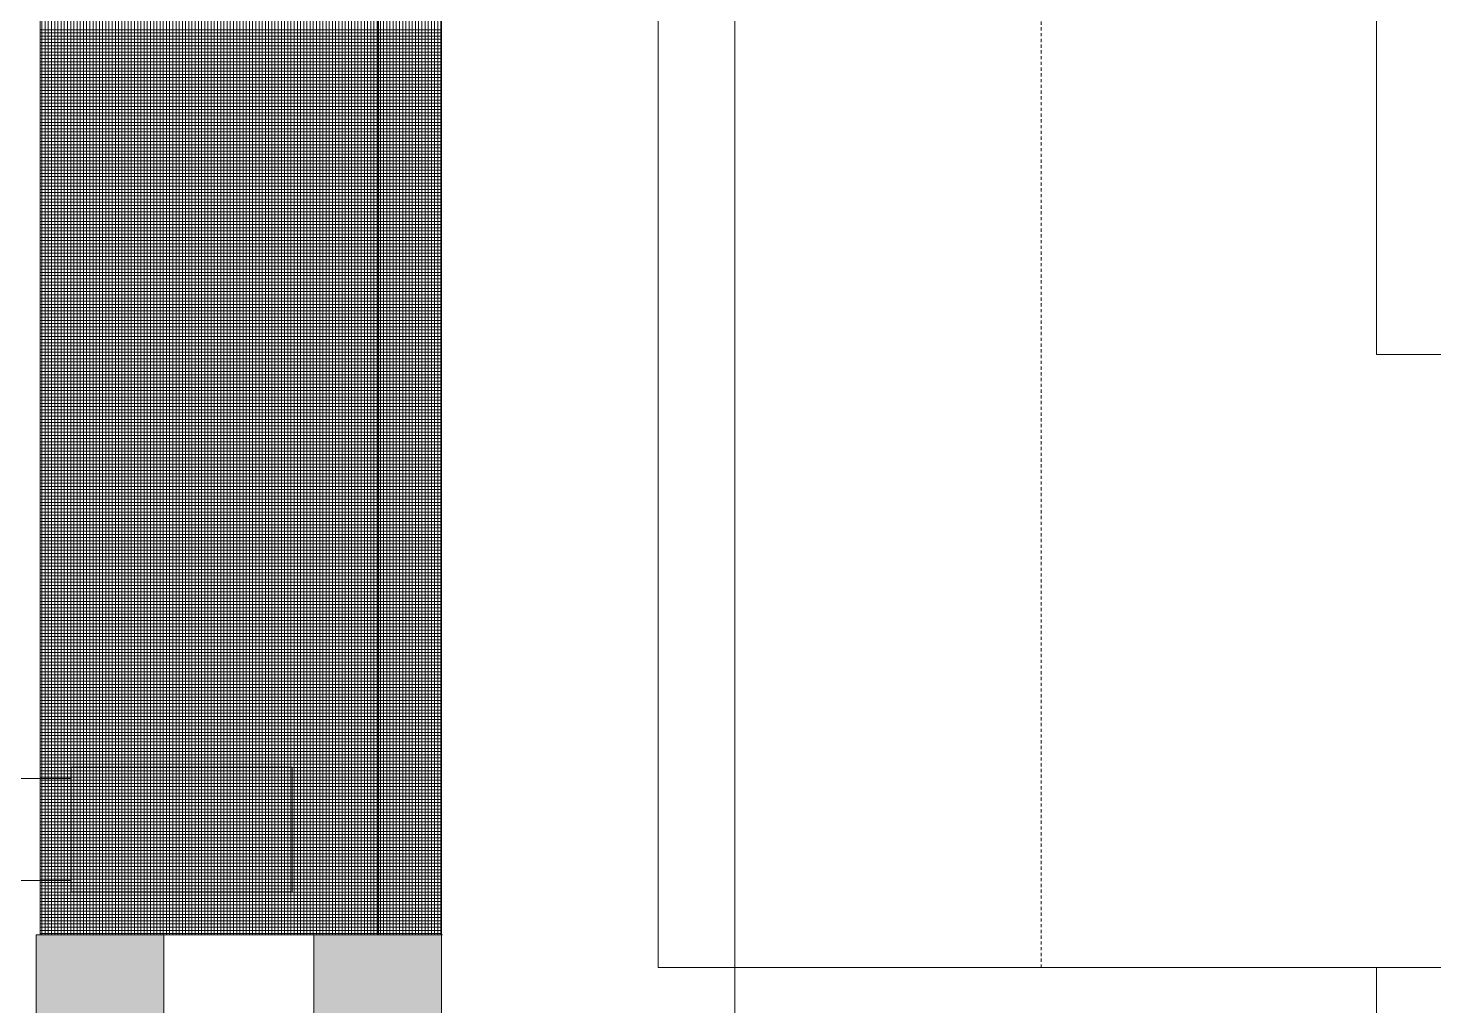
# Model space of a CAD drawing. Header units: inches. Extents: x -675 to 1187, y -924 to 1124.
# Drawn here: x 472.6 to 527.6, y 943.5 to 981.8 of the extents above; entities that cross this region are included whole.
import ezdxf

# ---------------------------------------------------------------- set-up
doc = ezdxf.new("R2010")
doc.units = ezdxf.units.IN
doc.header["$MEASUREMENT"] = 0
doc.linetypes.add('IMPORT-HIDDEN2', pattern=[0.1875, 0.125, -0.0625])
for name, color, linetype, lineweight in [('A-Furn', 250, 'Continuous', 13), ('A-Furn-Panel', 250, 'Continuous', 13), ('A-Wall-E', 50, 'Continuous', 9), ('Base_dwg', 8, 'Continuous', 9), ('core and shell', 50, 'Continuous', 9)]:
    doc.layers.add(name, color=color, linetype=linetype, lineweight=lineweight)

# ---------------------------------------------------------------- blocks, each defined once
blk = doc.blocks.new('Base_dwg__U297-727871-Level 1 Copy 1')
at = {"layer": 'A-Wall-E'}
blk.add_hatch(color=256, dxfattribs=at).paths.add_polyline_path([(44.375, -2.5), (44.375, 2.5), (0, 2.5), (0, -2.5)], flags=0)
at = {"layer": 'A-Wall-E', "flags": 128}
blk.add_lwpolyline([(0, 2.5), (0, -2.5), (44.375, -2.5), (44.375, 2.5)], close=True, dxfattribs=at)
blk = doc.blocks.new('Base_dwg__U298-727872-Level 1 Copy 1')
at = {"layer": 'A-Wall-E'}
blk.add_hatch(color=256, dxfattribs=at).paths.add_polyline_path([(81, 0), (79.75, 2.5), (0, 2.5), (0, -2.5), (79.75, -2.5)], flags=0)
at = {"layer": 'A-Wall-E', "flags": 128}
blk.add_lwpolyline([(79.75, 2.5), (0, 2.5), (0, -2.5), (79.75, -2.5)], dxfattribs=at)
blk = doc.blocks.new('Base_dwg-531197-Level 1 Copy 1')
at = {"layer": 'A-Furn', "linetype": 'IMPORT-HIDDEN2', "flags": 128}
blk.add_lwpolyline([(1513.02, 1869.001), (1513.02, 1941.001), (1501.02, 1941.001), (1501.02, 1869.001)], close=True, dxfattribs=at)
at = {"layer": 'A-Furn', "flags": 128}
blk.add_lwpolyline([(1501.02, 1869.001), (1501.02, 1941.001), (1526.145, 1941.001), (1526.145, 1917.001), (1526.145, 1893.001), (1597.02, 1893.001), (1597.02, 1869.001)], close=True, dxfattribs=at)
at = {"layer": 'A-Furn-Panel', "flags": 128}
for points in [[(1498.02, 1869.001), (1501.02, 1869.001), (1501.02, 1941.001), (1498.02, 1941.001)], [(1501.02, 1866.001), (1597.02, 1866.001), (1597.02, 1869.001), (1501.02, 1869.001), (1501.02, 1866.001), (1526.145, 1866.001), (1526.145, 1869.001), (1501.02, 1869.001)]]:
    blk.add_lwpolyline(points, close=True, dxfattribs=at)
at = {"layer": 'core and shell'}
for p, q in [((1487.02, 1870.282), (1487.02, 1991.498)), ((1487.145, 1870.28), (1487.145, 1991.496)), ((1487.27, 1870.28), (1487.27, 1991.496)), ((1487.395, 1870.28), (1487.395, 1991.496)), ((1487.52, 1870.28), (1487.52, 1991.496)), ((1487.645, 1870.28), (1487.645, 1991.496)), ((1487.77, 1870.28), (1487.77, 1991.496)), ((1487.895, 1870.28), (1487.895, 1991.496)), ((1488.02, 1870.28), (1488.02, 1991.496)), ((1488.145, 1870.28), (1488.145, 1991.496)), ((1488.27, 1870.28), (1488.27, 1991.496)), ((1488.395, 1870.28), (1488.395, 1991.496)), ((1488.52, 1870.28), (1488.52, 1991.496)), ((1488.645, 1870.28), (1488.645, 1991.496)), ((1488.77, 1870.28), (1488.77, 1991.496)), ((1488.895, 1870.28), (1488.895, 1991.496)), ((1489.02, 1870.28), (1489.02, 1991.496)), ((1489.145, 1870.28), (1489.145, 1991.496)), ((1489.27, 1870.28), (1489.27, 1991.496)), ((1489.395, 1870.28), (1489.395, 1991.496)), ((1489.52, 1870.28), (1489.52, 1991.496)), ((1487.074, 1905.706), (1473.824, 1905.706)), ((1487.074, 1905.581), (1473.824, 1905.581)), ((1489.541, 1905.706), (1487.041, 1905.706)), ((1489.541, 1905.581), (1487.041, 1905.581)), ((1487.074, 1905.456), (1473.824, 1905.456)), ((1487.074, 1905.331), (1473.824, 1905.331)), ((1487.074, 1905.206), (1473.824, 1905.206)), ((1487.074, 1905.081), (1473.824, 1905.081)), ((1489.541, 1905.456), (1487.041, 1905.456)), ((1489.541, 1905.331), (1487.041, 1905.331)), ((1489.541, 1905.206), (1487.041, 1905.206)), ((1489.541, 1905.081), (1487.041, 1905.081)), ((1487.074, 1904.956), (1473.824, 1904.956)), ((1487.074, 1904.831), (1473.824, 1904.831)), ((1487.074, 1904.706), (1473.824, 1904.706)), ((1487.074, 1904.581), (1473.824, 1904.581)), ((1487.074, 1904.456), (1473.824, 1904.456)), ((1489.541, 1904.956), (1487.041, 1904.956)), ((1489.541, 1904.831), (1487.041, 1904.831)), ((1489.541, 1904.706), (1487.041, 1904.706)), ((1489.541, 1904.581), (1487.041, 1904.581)), ((1489.541, 1904.456), (1487.041, 1904.456)), ((1487.074, 1904.331), (1473.824, 1904.331)), ((1487.074, 1904.206), (1473.824, 1904.206)), ((1487.074, 1904.081), (1473.824, 1904.081)), ((1487.074, 1903.956), (1473.824, 1903.956)), ((1489.541, 1904.331), (1487.041, 1904.331)), ((1489.541, 1904.206), (1487.041, 1904.206)), ((1489.541, 1904.081), (1487.041, 1904.081)), ((1489.541, 1903.956), (1487.041, 1903.956)), ((1487.074, 1903.831), (1473.824, 1903.831)), ((1487.074, 1903.706), (1473.824, 1903.706)), ((1487.074, 1903.581), (1473.824, 1903.581)), ((1487.074, 1903.456), (1473.824, 1903.456)), ((1489.541, 1903.831), (1487.041, 1903.831)), ((1489.541, 1903.706), (1487.041, 1903.706)), ((1489.541, 1903.581), (1487.041, 1903.581)), ((1489.541, 1903.456), (1487.041, 1903.456)), ((1487.074, 1903.331), (1473.824, 1903.331)), ((1487.074, 1903.206), (1473.824, 1903.206)), ((1487.074, 1903.081), (1473.824, 1903.081)), ((1487.074, 1902.956), (1473.824, 1902.956)), ((1487.074, 1902.831), (1473.824, 1902.831)), ((1489.541, 1903.331), (1487.041, 1903.331)), ((1489.541, 1903.206), (1487.041, 1903.206)), ((1489.541, 1903.081), (1487.041, 1903.081)), ((1489.541, 1902.956), (1487.041, 1902.956)), ((1489.541, 1902.831), (1487.041, 1902.831)), ((1487.074, 1902.706), (1473.824, 1902.706)), ((1487.074, 1902.581), (1473.824, 1902.581)), ((1487.074, 1902.456), (1473.824, 1902.456)), ((1487.074, 1902.331), (1473.824, 1902.331)), ((1489.541, 1902.706), (1487.041, 1902.706)), ((1489.541, 1902.581), (1487.041, 1902.581)), ((1489.541, 1902.456), (1487.041, 1902.456)), ((1489.541, 1902.331), (1487.041, 1902.331)), ((1487.074, 1902.206), (1473.824, 1902.206)), ((1487.074, 1902.081), (1473.824, 1902.081)), ((1487.074, 1901.956), (1473.824, 1901.956)), ((1487.074, 1901.831), (1473.824, 1901.831)), ((1487.074, 1901.706), (1473.824, 1901.706)), ((1489.541, 1902.206), (1487.041, 1902.206)), ((1489.541, 1902.081), (1487.041, 1902.081)), ((1489.541, 1901.956), (1487.041, 1901.956)), ((1489.541, 1901.831), (1487.041, 1901.831)), ((1489.541, 1901.706), (1487.041, 1901.706)), ((1487.074, 1901.581), (1473.824, 1901.581)), ((1487.074, 1901.456), (1473.824, 1901.456)), ((1487.074, 1901.331), (1473.824, 1901.331)), ((1487.074, 1901.206), (1473.824, 1901.206)), ((1489.541, 1901.581), (1487.041, 1901.581)), ((1489.541, 1901.456), (1487.041, 1901.456)), ((1489.541, 1901.331), (1487.041, 1901.331)), ((1489.541, 1901.206), (1487.041, 1901.206)), ((1487.074, 1901.081), (1473.824, 1901.081)), ((1487.074, 1900.956), (1473.824, 1900.956)), ((1487.074, 1900.831), (1473.824, 1900.831)), ((1487.074, 1900.706), (1473.824, 1900.706)), ((1489.541, 1901.081), (1487.041, 1901.081)), ((1489.541, 1900.956), (1487.041, 1900.956)), ((1489.541, 1900.831), (1487.041, 1900.831)), ((1489.541, 1900.706), (1487.041, 1900.706)), ((1487.074, 1900.581), (1473.824, 1900.581)), ((1487.074, 1900.456), (1473.824, 1900.456)), ((1487.074, 1900.331), (1473.824, 1900.331)), ((1487.074, 1900.206), (1473.824, 1900.206)), ((1487.074, 1900.081), (1473.824, 1900.081)), ((1489.541, 1900.581), (1487.041, 1900.581)), ((1489.541, 1900.456), (1487.041, 1900.456)), ((1489.541, 1900.331), (1487.041, 1900.331)), ((1489.541, 1900.206), (1487.041, 1900.206)), ((1489.541, 1900.081), (1487.041, 1900.081)), ((1487.074, 1899.956), (1473.824, 1899.956)), ((1487.074, 1899.831), (1473.824, 1899.831)), ((1487.074, 1899.706), (1473.824, 1899.706)), ((1487.074, 1899.581), (1473.824, 1899.581)), ((1489.541, 1899.956), (1487.041, 1899.956)), ((1489.541, 1899.831), (1487.041, 1899.831)), ((1489.541, 1899.706), (1487.041, 1899.706)), ((1489.541, 1899.581), (1487.041, 1899.581)), ((1487.074, 1899.456), (1473.824, 1899.456)), ((1487.074, 1899.331), (1473.824, 1899.331)), ((1487.074, 1899.206), (1473.824, 1899.206)), ((1487.074, 1899.081), (1473.824, 1899.081)), ((1487.074, 1898.956), (1473.824, 1898.956)), ((1489.541, 1899.456), (1487.041, 1899.456)), ((1489.541, 1899.331), (1487.041, 1899.331)), ((1489.541, 1899.206), (1487.041, 1899.206)), ((1489.541, 1899.081), (1487.041, 1899.081)), ((1489.541, 1898.956), (1487.041, 1898.956)), ((1487.074, 1898.831), (1473.824, 1898.831)), ((1487.074, 1898.706), (1473.824, 1898.706)), ((1487.074, 1898.581), (1473.824, 1898.581)), ((1487.074, 1898.456), (1473.824, 1898.456)), ((1489.541, 1898.831), (1487.041, 1898.831)), ((1489.541, 1898.706), (1487.041, 1898.706)), ((1489.541, 1898.581), (1487.041, 1898.581)), ((1489.541, 1898.456), (1487.041, 1898.456)), ((1487.074, 1898.331), (1473.824, 1898.331)), ((1487.074, 1898.206), (1473.824, 1898.206)), ((1487.074, 1898.081), (1473.824, 1898.081)), ((1487.074, 1897.956), (1473.824, 1897.956)), ((1489.541, 1898.331), (1487.041, 1898.331)), ((1489.541, 1898.206), (1487.041, 1898.206)), ((1489.541, 1898.081), (1487.041, 1898.081)), ((1489.541, 1897.956), (1487.041, 1897.956)), ((1487.074, 1897.831), (1473.824, 1897.831)), ((1487.074, 1897.706), (1473.824, 1897.706)), ((1487.074, 1897.581), (1473.824, 1897.581)), ((1487.074, 1897.456), (1473.824, 1897.456)), ((1487.074, 1897.331), (1473.824, 1897.331)), ((1489.541, 1897.831), (1487.041, 1897.831)), ((1489.541, 1897.706), (1487.041, 1897.706)), ((1489.541, 1897.581), (1487.041, 1897.581)), ((1489.541, 1897.456), (1487.041, 1897.456)), ((1489.541, 1897.331), (1487.041, 1897.331)), ((1487.074, 1897.206), (1473.824, 1897.206)), ((1487.074, 1897.081), (1473.824, 1897.081)), ((1487.074, 1896.956), (1473.824, 1896.956)), ((1487.074, 1896.831), (1473.824, 1896.831)), ((1489.541, 1897.206), (1487.041, 1897.206)), ((1489.541, 1897.081), (1487.041, 1897.081)), ((1489.541, 1896.956), (1487.041, 1896.956)), ((1489.541, 1896.831), (1487.041, 1896.831)), ((1487.074, 1896.706), (1473.824, 1896.706)), ((1487.074, 1896.581), (1473.824, 1896.581)), ((1487.074, 1896.456), (1473.824, 1896.456)), ((1487.074, 1896.331), (1473.824, 1896.331)), ((1487.074, 1896.206), (1473.824, 1896.206)), ((1489.541, 1896.706), (1487.041, 1896.706)), ((1489.541, 1896.581), (1487.041, 1896.581)), ((1489.541, 1896.456), (1487.041, 1896.456)), ((1489.541, 1896.331), (1487.041, 1896.331)), ((1489.541, 1896.206), (1487.041, 1896.206)), ((1487.074, 1896.081), (1473.824, 1896.081)), ((1487.074, 1895.956), (1473.824, 1895.956)), ((1487.074, 1895.831), (1473.824, 1895.831)), ((1487.074, 1895.706), (1473.824, 1895.706)), ((1489.541, 1896.081), (1487.041, 1896.081)), ((1489.541, 1895.956), (1487.041, 1895.956)), ((1489.541, 1895.831), (1487.041, 1895.831)), ((1489.541, 1895.706), (1487.041, 1895.706)), ((1487.074, 1895.581), (1473.824, 1895.581)), ((1487.074, 1895.456), (1473.824, 1895.456)), ((1487.074, 1895.331), (1473.824, 1895.331)), ((1487.074, 1895.206), (1473.824, 1895.206)), ((1489.541, 1895.581), (1487.041, 1895.581)), ((1489.541, 1895.456), (1487.041, 1895.456)), ((1489.541, 1895.331), (1487.041, 1895.331)), ((1489.541, 1895.206), (1487.041, 1895.206)), ((1487.074, 1895.081), (1473.824, 1895.081)), ((1487.074, 1894.956), (1473.824, 1894.956)), ((1487.074, 1894.831), (1473.824, 1894.831)), ((1487.074, 1894.706), (1473.824, 1894.706)), ((1487.074, 1894.581), (1473.824, 1894.581)), ((1489.541, 1895.081), (1487.041, 1895.081)), ((1489.541, 1894.956), (1487.041, 1894.956)), ((1489.541, 1894.831), (1487.041, 1894.831)), ((1489.541, 1894.706), (1487.041, 1894.706)), ((1489.541, 1894.581), (1487.041, 1894.581)), ((1487.074, 1894.456), (1473.824, 1894.456)), ((1487.074, 1894.331), (1473.824, 1894.331)), ((1487.074, 1894.206), (1473.824, 1894.206)), ((1487.074, 1894.081), (1473.824, 1894.081)), ((1489.541, 1894.456), (1487.041, 1894.456)), ((1489.541, 1894.331), (1487.041, 1894.331)), ((1489.541, 1894.206), (1487.041, 1894.206)), ((1489.541, 1894.081), (1487.041, 1894.081)), ((1487.074, 1893.956), (1473.824, 1893.956)), ((1487.074, 1893.831), (1473.824, 1893.831)), ((1487.074, 1893.706), (1473.824, 1893.706)), ((1487.074, 1893.581), (1473.824, 1893.581)), ((1487.074, 1893.456), (1473.824, 1893.456)), ((1489.541, 1893.956), (1487.041, 1893.956)), ((1489.541, 1893.831), (1487.041, 1893.831)), ((1489.541, 1893.706), (1487.041, 1893.706)), ((1489.541, 1893.581), (1487.041, 1893.581)), ((1489.541, 1893.456), (1487.041, 1893.456)), ((1487.074, 1893.331), (1473.824, 1893.331)), ((1487.074, 1893.206), (1473.824, 1893.206)), ((1487.074, 1893.081), (1473.824, 1893.081)), ((1487.074, 1892.956), (1473.824, 1892.956)), ((1489.541, 1893.331), (1487.041, 1893.331)), ((1489.541, 1893.206), (1487.041, 1893.206)), ((1489.541, 1893.081), (1487.041, 1893.081)), ((1489.541, 1892.956), (1487.041, 1892.956)), ((1487.074, 1892.831), (1473.824, 1892.831)), ((1487.074, 1892.706), (1473.824, 1892.706)), ((1487.074, 1892.581), (1473.824, 1892.581)), ((1487.074, 1892.456), (1473.824, 1892.456)), ((1489.541, 1892.831), (1487.041, 1892.831)), ((1489.541, 1892.706), (1487.041, 1892.706)), ((1489.541, 1892.581), (1487.041, 1892.581)), ((1489.541, 1892.456), (1487.041, 1892.456)), ((1487.074, 1892.331), (1473.824, 1892.331)), ((1487.074, 1892.206), (1473.824, 1892.206)), ((1487.074, 1892.081), (1473.824, 1892.081)), ((1487.074, 1891.956), (1473.824, 1891.956)), ((1487.074, 1891.831), (1473.824, 1891.831)), ((1489.541, 1892.331), (1487.041, 1892.331)), ((1489.541, 1892.206), (1487.041, 1892.206)), ((1489.541, 1892.081), (1487.041, 1892.081)), ((1489.541, 1891.956), (1487.041, 1891.956)), ((1489.541, 1891.831), (1487.041, 1891.831)), ((1487.074, 1891.706), (1473.824, 1891.706)), ((1487.074, 1891.581), (1473.824, 1891.581)), ((1487.074, 1891.456), (1473.824, 1891.456)), ((1487.074, 1891.331), (1473.824, 1891.331)), ((1489.541, 1891.706), (1487.041, 1891.706)), ((1489.541, 1891.581), (1487.041, 1891.581)), ((1489.541, 1891.456), (1487.041, 1891.456)), ((1489.541, 1891.331), (1487.041, 1891.331)), ((1487.074, 1891.206), (1473.824, 1891.206)), ((1487.074, 1891.081), (1473.824, 1891.081)), ((1487.074, 1890.956), (1473.824, 1890.956)), ((1487.074, 1890.831), (1473.824, 1890.831)), ((1487.074, 1890.706), (1473.824, 1890.706)), ((1489.541, 1891.206), (1487.041, 1891.206)), ((1489.541, 1891.081), (1487.041, 1891.081)), ((1489.541, 1890.956), (1487.041, 1890.956)), ((1489.541, 1890.831), (1487.041, 1890.831)), ((1489.541, 1890.706), (1487.041, 1890.706)), ((1487.074, 1890.581), (1473.824, 1890.581)), ((1487.074, 1890.456), (1473.824, 1890.456)), ((1487.074, 1890.331), (1473.824, 1890.331)), ((1487.074, 1890.206), (1473.824, 1890.206)), ((1489.541, 1890.581), (1487.041, 1890.581)), ((1489.541, 1890.456), (1487.041, 1890.456)), ((1489.541, 1890.331), (1487.041, 1890.331)), ((1489.541, 1890.206), (1487.041, 1890.206)), ((1487.074, 1890.081), (1473.824, 1890.081)), ((1487.074, 1889.956), (1473.824, 1889.956)), ((1487.074, 1889.831), (1473.824, 1889.831)), ((1487.074, 1889.706), (1473.824, 1889.706)), ((1487.074, 1889.581), (1473.824, 1889.581)), ((1489.541, 1890.081), (1487.041, 1890.081)), ((1489.541, 1889.956), (1487.041, 1889.956)), ((1489.541, 1889.831), (1487.041, 1889.831)), ((1489.541, 1889.706), (1487.041, 1889.706)), ((1489.541, 1889.581), (1487.041, 1889.581)), ((1487.074, 1889.456), (1473.824, 1889.456)), ((1487.074, 1889.331), (1473.824, 1889.331)), ((1487.074, 1889.206), (1473.824, 1889.206)), ((1487.074, 1889.081), (1473.824, 1889.081)), ((1489.541, 1889.456), (1487.041, 1889.456)), ((1489.541, 1889.331), (1487.041, 1889.331)), ((1489.541, 1889.206), (1487.041, 1889.206)), ((1489.541, 1889.081), (1487.041, 1889.081)), ((1487.074, 1888.956), (1473.824, 1888.956)), ((1487.074, 1888.831), (1473.824, 1888.831)), ((1487.074, 1888.706), (1473.824, 1888.706)), ((1487.074, 1888.581), (1473.824, 1888.581)), ((1489.541, 1888.956), (1487.041, 1888.956)), ((1489.541, 1888.831), (1487.041, 1888.831)), ((1489.541, 1888.706), (1487.041, 1888.706)), ((1489.541, 1888.581), (1487.041, 1888.581)), ((1487.074, 1888.456), (1473.824, 1888.456)), ((1487.074, 1888.331), (1473.824, 1888.331)), ((1487.074, 1888.206), (1473.824, 1888.206)), ((1487.074, 1888.081), (1473.824, 1888.081)), ((1487.074, 1887.956), (1473.824, 1887.956)), ((1489.541, 1888.456), (1487.041, 1888.456)), ((1489.541, 1888.331), (1487.041, 1888.331)), ((1489.541, 1888.206), (1487.041, 1888.206)), ((1489.541, 1888.081), (1487.041, 1888.081)), ((1489.541, 1887.956), (1487.041, 1887.956)), ((1487.074, 1887.831), (1473.824, 1887.831)), ((1487.074, 1887.706), (1473.824, 1887.706)), ((1487.074, 1887.581), (1473.824, 1887.581)), ((1487.074, 1887.456), (1473.824, 1887.456)), ((1489.541, 1887.831), (1487.041, 1887.831)), ((1489.541, 1887.706), (1487.041, 1887.706)), ((1489.541, 1887.581), (1487.041, 1887.581)), ((1489.541, 1887.456), (1487.041, 1887.456)), ((1487.074, 1887.331), (1473.824, 1887.331)), ((1487.074, 1887.206), (1473.824, 1887.206)), ((1487.074, 1887.081), (1473.824, 1887.081)), ((1487.074, 1886.956), (1473.824, 1886.956)), ((1487.074, 1886.831), (1473.824, 1886.831)), ((1489.541, 1887.331), (1487.041, 1887.331)), ((1489.541, 1887.206), (1487.041, 1887.206)), ((1489.541, 1887.081), (1487.041, 1887.081)), ((1489.541, 1886.956), (1487.041, 1886.956)), ((1489.541, 1886.831), (1487.041, 1886.831)), ((1487.074, 1886.706), (1473.824, 1886.706)), ((1487.074, 1886.581), (1473.824, 1886.581)), ((1487.074, 1886.456), (1473.824, 1886.456)), ((1487.074, 1886.331), (1473.824, 1886.331)), ((1489.541, 1886.706), (1487.041, 1886.706)), ((1489.541, 1886.581), (1487.041, 1886.581)), ((1489.541, 1886.456), (1487.041, 1886.456)), ((1489.541, 1886.331), (1487.041, 1886.331)), ((1487.074, 1886.206), (1473.824, 1886.206)), ((1487.074, 1886.081), (1473.824, 1886.081)), ((1487.074, 1885.956), (1473.824, 1885.956)), ((1487.074, 1885.831), (1473.824, 1885.831)), ((1489.541, 1886.206), (1487.041, 1886.206)), ((1489.541, 1886.081), (1487.041, 1886.081)), ((1489.541, 1885.956), (1487.041, 1885.956)), ((1489.541, 1885.831), (1487.041, 1885.831)), ((1487.074, 1885.706), (1473.824, 1885.706)), ((1487.074, 1885.581), (1473.824, 1885.581)), ((1487.074, 1885.456), (1473.824, 1885.456)), ((1487.074, 1885.331), (1473.824, 1885.331)), ((1487.074, 1885.206), (1473.824, 1885.206)), ((1489.541, 1885.706), (1487.041, 1885.706)), ((1489.541, 1885.581), (1487.041, 1885.581)), ((1489.541, 1885.456), (1487.041, 1885.456)), ((1489.541, 1885.331), (1487.041, 1885.331)), ((1489.541, 1885.206), (1487.041, 1885.206)), ((1487.074, 1885.081), (1473.824, 1885.081)), ((1487.074, 1884.956), (1473.824, 1884.956)), ((1487.074, 1884.831), (1473.824, 1884.831)), ((1487.074, 1884.706), (1473.824, 1884.706)), ((1489.541, 1885.081), (1487.041, 1885.081)), ((1489.541, 1884.956), (1487.041, 1884.956)), ((1489.541, 1884.831), (1487.041, 1884.831)), ((1489.541, 1884.706), (1487.041, 1884.706)), ((1487.074, 1884.581), (1473.824, 1884.581)), ((1487.074, 1884.456), (1473.824, 1884.456)), ((1487.074, 1884.331), (1473.824, 1884.331)), ((1487.074, 1884.206), (1473.824, 1884.206)), ((1487.074, 1884.081), (1473.824, 1884.081)), ((1489.541, 1884.581), (1487.041, 1884.581)), ((1489.541, 1884.456), (1487.041, 1884.456)), ((1489.541, 1884.331), (1487.041, 1884.331)), ((1489.541, 1884.206), (1487.041, 1884.206)), ((1489.541, 1884.081), (1487.041, 1884.081)), ((1487.074, 1883.956), (1473.824, 1883.956)), ((1487.074, 1883.831), (1473.824, 1883.831)), ((1487.074, 1883.706), (1473.824, 1883.706)), ((1487.074, 1883.581), (1473.824, 1883.581)), ((1489.541, 1883.956), (1487.041, 1883.956)), ((1489.541, 1883.831), (1487.041, 1883.831)), ((1489.541, 1883.706), (1487.041, 1883.706)), ((1489.541, 1883.581), (1487.041, 1883.581)), ((1487.074, 1883.456), (1473.824, 1883.456)), ((1487.074, 1883.331), (1473.824, 1883.331)), ((1487.074, 1883.206), (1473.824, 1883.206)), ((1487.074, 1883.081), (1473.824, 1883.081)), ((1489.541, 1883.456), (1487.041, 1883.456)), ((1489.541, 1883.331), (1487.041, 1883.331)), ((1489.541, 1883.206), (1487.041, 1883.206)), ((1489.541, 1883.081), (1487.041, 1883.081)), ((1487.074, 1882.956), (1473.824, 1882.956)), ((1487.074, 1882.831), (1473.824, 1882.831)), ((1487.074, 1882.706), (1473.824, 1882.706)), ((1487.074, 1882.581), (1473.824, 1882.581)), ((1487.074, 1882.456), (1473.824, 1882.456)), ((1489.541, 1882.956), (1487.041, 1882.956)), ((1489.541, 1882.831), (1487.041, 1882.831)), ((1489.541, 1882.706), (1487.041, 1882.706)), ((1489.541, 1882.581), (1487.041, 1882.581)), ((1489.541, 1882.456), (1487.041, 1882.456)), ((1487.074, 1882.331), (1473.824, 1882.331)), ((1487.074, 1882.206), (1473.824, 1882.206)), ((1487.074, 1882.081), (1473.824, 1882.081)), ((1487.074, 1881.956), (1473.824, 1881.956)), ((1489.541, 1882.331), (1487.041, 1882.331)), ((1489.541, 1882.206), (1487.041, 1882.206)), ((1489.541, 1882.081), (1487.041, 1882.081)), ((1489.541, 1881.956), (1487.041, 1881.956)), ((1487.074, 1881.831), (1473.824, 1881.831)), ((1487.074, 1881.706), (1473.824, 1881.706)), ((1487.074, 1881.581), (1473.824, 1881.581)), ((1487.074, 1881.456), (1473.824, 1881.456)), ((1487.074, 1881.331), (1473.824, 1881.331)), ((1489.541, 1881.831), (1487.041, 1881.831)), ((1489.541, 1881.706), (1487.041, 1881.706)), ((1489.541, 1881.581), (1487.041, 1881.581)), ((1489.541, 1881.456), (1487.041, 1881.456)), ((1489.541, 1881.331), (1487.041, 1881.331)), ((1487.074, 1881.206), (1473.824, 1881.206)), ((1487.074, 1881.081), (1473.824, 1881.081)), ((1487.074, 1880.956), (1473.824, 1880.956)), ((1487.074, 1880.831), (1473.824, 1880.831)), ((1489.541, 1881.206), (1487.041, 1881.206)), ((1489.541, 1881.081), (1487.041, 1881.081)), ((1489.541, 1880.956), (1487.041, 1880.956)), ((1489.541, 1880.831), (1487.041, 1880.831)), ((1487.074, 1880.706), (1473.824, 1880.706)), ((1487.074, 1880.581), (1473.824, 1880.581)), ((1487.074, 1880.456), (1473.824, 1880.456)), ((1487.074, 1880.331), (1473.824, 1880.331)), ((1489.541, 1880.706), (1487.041, 1880.706)), ((1489.541, 1880.581), (1487.041, 1880.581)), ((1489.541, 1880.456), (1487.041, 1880.456)), ((1489.541, 1880.331), (1487.041, 1880.331)), ((1487.074, 1880.206), (1473.824, 1880.206)), ((1487.074, 1880.081), (1473.824, 1880.081)), ((1487.074, 1879.956), (1473.824, 1879.956)), ((1487.074, 1879.831), (1473.824, 1879.831)), ((1487.074, 1879.706), (1473.824, 1879.706)), ((1489.541, 1880.206), (1487.041, 1880.206)), ((1489.541, 1880.081), (1487.041, 1880.081)), ((1489.541, 1879.956), (1487.041, 1879.956)), ((1489.541, 1879.831), (1487.041, 1879.831)), ((1489.541, 1879.706), (1487.041, 1879.706)), ((1487.074, 1879.581), (1473.824, 1879.581)), ((1487.074, 1879.456), (1473.824, 1879.456)), ((1487.074, 1879.331), (1473.824, 1879.331)), ((1487.074, 1879.206), (1473.824, 1879.206)), ((1489.541, 1879.581), (1487.041, 1879.581)), ((1489.541, 1879.456), (1487.041, 1879.456)), ((1489.541, 1879.331), (1487.041, 1879.331)), ((1489.541, 1879.206), (1487.041, 1879.206)), ((1487.074, 1879.081), (1473.824, 1879.081)), ((1487.074, 1878.956), (1473.824, 1878.956)), ((1487.074, 1878.831), (1473.824, 1878.831)), ((1487.074, 1878.706), (1473.824, 1878.706)), ((1487.074, 1878.581), (1473.824, 1878.581)), ((1489.541, 1879.081), (1487.041, 1879.081)), ((1489.541, 1878.956), (1487.041, 1878.956)), ((1489.541, 1878.831), (1487.041, 1878.831)), ((1489.541, 1878.706), (1487.041, 1878.706)), ((1489.541, 1878.581), (1487.041, 1878.581)), ((1487.074, 1878.456), (1473.824, 1878.456)), ((1487.074, 1878.331), (1473.824, 1878.331)), ((1487.074, 1878.206), (1473.824, 1878.206)), ((1487.074, 1878.081), (1473.824, 1878.081)), ((1489.541, 1878.456), (1487.041, 1878.456)), ((1489.541, 1878.331), (1487.041, 1878.331)), ((1489.541, 1878.206), (1487.041, 1878.206)), ((1489.541, 1878.081), (1487.041, 1878.081)), ((1487.074, 1877.956), (1473.824, 1877.956)), ((1487.074, 1877.831), (1473.824, 1877.831)), ((1487.074, 1877.706), (1473.824, 1877.706)), ((1487.074, 1877.581), (1473.824, 1877.581)), ((1489.541, 1877.956), (1487.041, 1877.956)), ((1489.541, 1877.831), (1487.041, 1877.831)), ((1489.541, 1877.706), (1487.041, 1877.706)), ((1489.541, 1877.581), (1487.041, 1877.581)), ((1487.074, 1877.456), (1473.824, 1877.456)), ((1487.074, 1877.331), (1473.824, 1877.331)), ((1487.074, 1877.206), (1473.824, 1877.206)), ((1487.074, 1877.081), (1473.824, 1877.081)), ((1487.074, 1876.956), (1473.824, 1876.956)), ((1489.541, 1877.456), (1487.041, 1877.456)), ((1489.541, 1877.331), (1487.041, 1877.331)), ((1489.541, 1877.206), (1487.041, 1877.206)), ((1489.541, 1877.081), (1487.041, 1877.081)), ((1489.541, 1876.956), (1487.041, 1876.956)), ((1487.074, 1876.831), (1473.824, 1876.831)), ((1487.074, 1876.706), (1473.824, 1876.706)), ((1487.074, 1876.581), (1473.824, 1876.581)), ((1487.074, 1876.456), (1473.824, 1876.456)), ((1483.691, 1876.831), (1475.041, 1876.831)), ((1483.691, 1876.706), (1475.041, 1876.706)), ((1483.691, 1876.581), (1475.041, 1876.581)), ((1483.691, 1876.456), (1475.041, 1876.456)), ((1475.145, 1871.968), (1475.145, 1876.843)), ((1475.27, 1871.968), (1475.27, 1876.843)), ((1475.395, 1871.968), (1475.395, 1876.843)), ((1475.52, 1871.968), (1475.52, 1876.843)), ((1475.645, 1871.968), (1475.645, 1876.843)), ((1475.77, 1871.968), (1475.77, 1876.843)), ((1475.895, 1871.968), (1475.895, 1876.843)), ((1476.02, 1871.968), (1476.02, 1876.843)), ((1476.145, 1871.968), (1476.145, 1876.843)), ((1476.27, 1871.968), (1476.27, 1876.843)), ((1476.395, 1871.968), (1476.395, 1876.843)), ((1476.52, 1871.968), (1476.52, 1876.843)), ((1476.645, 1871.968), (1476.645, 1876.843)), ((1476.77, 1871.968), (1476.77, 1876.843)), ((1476.895, 1871.968), (1476.895, 1876.843)), ((1477.02, 1871.968), (1477.02, 1876.843)), ((1477.145, 1871.968), (1477.145, 1876.843)), ((1477.27, 1871.968), (1477.27, 1876.843)), ((1477.395, 1871.968), (1477.395, 1876.843)), ((1477.52, 1871.968), (1477.52, 1876.843)), ((1477.645, 1871.968), (1477.645, 1876.843)), ((1477.77, 1871.968), (1477.77, 1876.843)), ((1477.895, 1871.968), (1477.895, 1876.843)), ((1478.02, 1871.968), (1478.02, 1876.843)), ((1478.145, 1871.968), (1478.145, 1876.843)), ((1478.27, 1871.968), (1478.27, 1876.843)), ((1478.395, 1871.968), (1478.395, 1876.843)), ((1478.52, 1871.968), (1478.52, 1876.843)), ((1478.645, 1871.968), (1478.645, 1876.843)), ((1478.77, 1871.968), (1478.77, 1876.843)), ((1478.895, 1871.968), (1478.895, 1876.843)), ((1479.02, 1871.968), (1479.02, 1876.843)), ((1479.145, 1871.968), (1479.145, 1876.843)), ((1479.27, 1871.968), (1479.27, 1876.843)), ((1479.395, 1871.968), (1479.395, 1876.843)), ((1479.52, 1871.968), (1479.52, 1876.843)), ((1479.645, 1871.968), (1479.645, 1876.843)), ((1479.77, 1871.968), (1479.77, 1876.843)), ((1479.895, 1871.968), (1479.895, 1876.843)), ((1480.02, 1871.968), (1480.02, 1876.843)), ((1480.145, 1871.968), (1480.145, 1876.843)), ((1480.27, 1871.968), (1480.27, 1876.843)), ((1480.395, 1871.968), (1480.395, 1876.843)), ((1480.52, 1871.968), (1480.52, 1876.843)), ((1480.645, 1871.968), (1480.645, 1876.843)), ((1480.77, 1871.968), (1480.77, 1876.843)), ((1480.895, 1871.968), (1480.895, 1876.843)), ((1481.02, 1871.968), (1481.02, 1876.843)), ((1481.145, 1871.968), (1481.145, 1876.843)), ((1481.27, 1871.968), (1481.27, 1876.843)), ((1481.395, 1871.968), (1481.395, 1876.843)), ((1481.52, 1871.968), (1481.52, 1876.843)), ((1481.645, 1871.968), (1481.645, 1876.843)), ((1481.77, 1871.968), (1481.77, 1876.843)), ((1481.895, 1871.968), (1481.895, 1876.843)), ((1482.02, 1871.968), (1482.02, 1876.843)), ((1482.145, 1871.968), (1482.145, 1876.843)), ((1482.27, 1871.968), (1482.27, 1876.843)), ((1482.395, 1871.968), (1482.395, 1876.843)), ((1482.52, 1871.968), (1482.52, 1876.843)), ((1482.645, 1871.968), (1482.645, 1876.843)), ((1482.77, 1871.968), (1482.77, 1876.843)), ((1482.895, 1871.968), (1482.895, 1876.843)), ((1483.02, 1871.968), (1483.02, 1876.843)), ((1483.145, 1871.968), (1483.145, 1876.843)), ((1483.27, 1871.968), (1483.27, 1876.843)), ((1483.395, 1871.968), (1483.395, 1876.843)), ((1483.52, 1871.968), (1483.52, 1876.843)), ((1483.645, 1871.968), (1483.645, 1876.843)), ((1489.541, 1876.831), (1487.041, 1876.831)), ((1489.541, 1876.706), (1487.041, 1876.706)), ((1489.541, 1876.581), (1487.041, 1876.581)), ((1489.541, 1876.456), (1487.041, 1876.456)), ((1487.074, 1876.331), (1473.824, 1876.331)), ((1487.074, 1876.206), (1473.824, 1876.206)), ((1487.074, 1876.081), (1473.824, 1876.081)), ((1487.074, 1875.956), (1473.824, 1875.956)), ((1487.074, 1875.831), (1473.824, 1875.831)), ((1483.691, 1876.331), (1475.041, 1876.331)), ((1483.691, 1876.206), (1475.041, 1876.206)), ((1483.691, 1876.081), (1475.041, 1876.081)), ((1483.691, 1875.956), (1475.041, 1875.956)), ((1483.691, 1875.831), (1475.041, 1875.831)), ((1489.541, 1876.331), (1487.041, 1876.331)), ((1489.541, 1876.206), (1487.041, 1876.206)), ((1489.541, 1876.081), (1487.041, 1876.081)), ((1489.541, 1875.956), (1487.041, 1875.956)), ((1489.541, 1875.831), (1487.041, 1875.831)), ((1487.074, 1875.706), (1473.824, 1875.706)), ((1487.074, 1875.581), (1473.824, 1875.581)), ((1487.074, 1875.456), (1473.824, 1875.456)), ((1487.074, 1875.331), (1473.824, 1875.331)), ((1483.691, 1875.706), (1475.041, 1875.706)), ((1483.691, 1875.581), (1475.041, 1875.581)), ((1483.691, 1875.456), (1475.041, 1875.456)), ((1483.691, 1875.331), (1475.041, 1875.331)), ((1489.541, 1875.706), (1487.041, 1875.706)), ((1489.541, 1875.581), (1487.041, 1875.581)), ((1489.541, 1875.456), (1487.041, 1875.456)), ((1489.541, 1875.331), (1487.041, 1875.331)), ((1487.074, 1875.206), (1473.824, 1875.206)), ((1487.074, 1875.081), (1473.824, 1875.081)), ((1487.074, 1874.956), (1473.824, 1874.956)), ((1487.074, 1874.831), (1473.824, 1874.831)), ((1483.691, 1875.206), (1475.041, 1875.206)), ((1483.691, 1875.081), (1475.041, 1875.081)), ((1483.691, 1874.956), (1475.041, 1874.956)), ((1483.691, 1874.831), (1475.041, 1874.831)), ((1489.541, 1875.206), (1487.041, 1875.206)), ((1489.541, 1875.081), (1487.041, 1875.081)), ((1489.541, 1874.956), (1487.041, 1874.956)), ((1489.541, 1874.831), (1487.041, 1874.831)), ((1487.074, 1874.706), (1473.824, 1874.706)), ((1487.074, 1874.581), (1473.824, 1874.581)), ((1487.074, 1874.456), (1473.824, 1874.456)), ((1487.074, 1874.331), (1473.824, 1874.331)), ((1487.074, 1874.206), (1473.824, 1874.206)), ((1483.691, 1874.706), (1475.041, 1874.706)), ((1483.691, 1874.581), (1475.041, 1874.581)), ((1483.691, 1874.456), (1475.041, 1874.456)), ((1483.691, 1874.331), (1475.041, 1874.331)), ((1483.691, 1874.206), (1475.041, 1874.206)), ((1489.541, 1874.706), (1487.041, 1874.706)), ((1489.541, 1874.581), (1487.041, 1874.581)), ((1489.541, 1874.456), (1487.041, 1874.456)), ((1489.541, 1874.331), (1487.041, 1874.331)), ((1489.541, 1874.206), (1487.041, 1874.206)), ((1487.074, 1874.081), (1473.824, 1874.081)), ((1487.074, 1873.956), (1473.824, 1873.956)), ((1487.074, 1873.831), (1473.824, 1873.831)), ((1487.074, 1873.706), (1473.824, 1873.706)), ((1483.691, 1874.081), (1475.041, 1874.081)), ((1483.691, 1873.956), (1475.041, 1873.956)), ((1483.691, 1873.831), (1475.041, 1873.831)), ((1483.691, 1873.706), (1475.041, 1873.706)), ((1489.541, 1874.081), (1487.041, 1874.081)), ((1489.541, 1873.956), (1487.041, 1873.956)), ((1489.541, 1873.831), (1487.041, 1873.831)), ((1489.541, 1873.706), (1487.041, 1873.706)), ((1487.074, 1873.581), (1473.824, 1873.581)), ((1487.074, 1873.456), (1473.824, 1873.456)), ((1487.074, 1873.331), (1473.824, 1873.331)), ((1487.074, 1873.206), (1473.824, 1873.206)), ((1487.074, 1873.081), (1473.824, 1873.081)), ((1483.691, 1873.581), (1475.041, 1873.581)), ((1483.691, 1873.456), (1475.041, 1873.456)), ((1483.691, 1873.331), (1475.041, 1873.331)), ((1483.691, 1873.206), (1475.041, 1873.206)), ((1483.691, 1873.081), (1475.041, 1873.081)), ((1489.541, 1873.581), (1487.041, 1873.581)), ((1489.541, 1873.456), (1487.041, 1873.456)), ((1489.541, 1873.331), (1487.041, 1873.331)), ((1489.541, 1873.206), (1487.041, 1873.206)), ((1489.541, 1873.081), (1487.041, 1873.081)), ((1487.074, 1872.956), (1473.824, 1872.956)), ((1487.074, 1872.831), (1473.824, 1872.831)), ((1487.074, 1872.706), (1473.824, 1872.706)), ((1487.074, 1872.581), (1473.824, 1872.581)), ((1483.691, 1872.956), (1475.041, 1872.956)), ((1483.691, 1872.831), (1475.041, 1872.831)), ((1483.691, 1872.706), (1475.041, 1872.706)), ((1483.691, 1872.581), (1475.041, 1872.581)), ((1489.541, 1872.956), (1487.041, 1872.956)), ((1489.541, 1872.831), (1487.041, 1872.831)), ((1489.541, 1872.706), (1487.041, 1872.706)), ((1489.541, 1872.581), (1487.041, 1872.581)), ((1487.074, 1872.456), (1473.824, 1872.456)), ((1487.074, 1872.331), (1473.824, 1872.331)), ((1487.074, 1872.206), (1473.824, 1872.206)), ((1487.074, 1872.081), (1473.824, 1872.081)), ((1483.691, 1872.456), (1475.041, 1872.456)), ((1483.691, 1872.331), (1475.041, 1872.331)), ((1483.691, 1872.206), (1475.041, 1872.206)), ((1483.691, 1872.081), (1475.041, 1872.081)), ((1489.541, 1872.456), (1487.041, 1872.456)), ((1489.541, 1872.331), (1487.041, 1872.331)), ((1489.541, 1872.206), (1487.041, 1872.206)), ((1489.541, 1872.081), (1487.041, 1872.081)), ((1487.074, 1871.956), (1473.824, 1871.956)), ((1487.074, 1871.831), (1473.824, 1871.831)), ((1487.074, 1871.706), (1473.824, 1871.706)), ((1487.074, 1871.581), (1473.824, 1871.581)), ((1487.074, 1871.456), (1473.824, 1871.456)), ((1489.541, 1871.956), (1487.041, 1871.956)), ((1489.541, 1871.831), (1487.041, 1871.831)), ((1489.541, 1871.706), (1487.041, 1871.706)), ((1489.541, 1871.581), (1487.041, 1871.581)), ((1489.541, 1871.456), (1487.041, 1871.456)), ((1487.074, 1871.331), (1473.824, 1871.331)), ((1487.074, 1871.206), (1473.824, 1871.206)), ((1487.074, 1871.081), (1473.824, 1871.081)), ((1487.074, 1870.956), (1473.824, 1870.956)), ((1489.541, 1871.331), (1487.041, 1871.331)), ((1489.541, 1871.206), (1487.041, 1871.206)), ((1489.541, 1871.081), (1487.041, 1871.081)), ((1489.541, 1870.956), (1487.041, 1870.956)), ((1487.074, 1870.831), (1473.824, 1870.831)), ((1487.074, 1870.706), (1473.824, 1870.706)), ((1487.074, 1870.581), (1473.824, 1870.581)), ((1487.074, 1870.456), (1473.824, 1870.456)), ((1487.074, 1870.331), (1473.824, 1870.331)), ((1489.541, 1870.831), (1487.041, 1870.831)), ((1489.541, 1870.706), (1487.041, 1870.706)), ((1489.541, 1870.581), (1487.041, 1870.581)), ((1489.541, 1870.456), (1487.041, 1870.456)), ((1489.541, 1870.331), (1487.041, 1870.331)), ((1478.666, 1870.28), (1473.791, 1870.28)), ((1489.574, 1870.282), (1484.699, 1870.282))]:
    blk.add_line(p, q, dxfattribs=at)
at = {"layer": 'core and shell', "flags": 128}
for points in [[(1481.27, 1870.282), (1481.27, 1991.498), (1481.27, 2016.581), (1497.145, 2016.581), (1497.145, 2035.14)], [(1486.895, 1870.282), (1486.895, 1991.498), (1486.895, 2024.986)], [(1486.52, 1870.282), (1486.52, 1991.498), (1486.52, 2024.51)], [(1486.645, 1870.282), (1486.645, 1991.498), (1486.645, 2024.67)], [(1486.77, 1870.282), (1486.77, 1991.498), (1486.77, 2024.828), (1505.474, 2024.828), (1509.761, 2024.828)], [(1486.145, 1870.282), (1486.145, 1991.498), (1486.145, 2024.025)], [(1486.27, 1870.282), (1486.27, 1991.498), (1486.27, 2024.188)], [(1486.395, 1870.282), (1486.395, 1991.498), (1486.395, 2024.349)], [(1485.645, 1870.282), (1485.645, 1991.498), (1485.645, 2023.361)], [(1485.77, 1870.282), (1485.77, 1991.498), (1485.77, 2023.529)], [(1485.895, 1870.282), (1485.895, 1991.498), (1485.895, 2023.695)], [(1486.02, 1870.282), (1486.02, 1991.498), (1486.02, 2023.86)], [(1485.27, 1870.282), (1485.27, 1991.498), (1485.27, 2022.851)], [(1485.395, 1870.282), (1485.395, 1991.498), (1485.395, 2023.022)], [(1485.52, 1870.282), (1485.52, 1991.498), (1485.52, 2023.192)], [(1484.895, 1870.282), (1484.895, 1991.498), (1484.895, 2022.33), (1502.498, 2022.33), (1506.339, 2022.33)], [(1485.02, 1870.282), (1485.02, 1991.498), (1485.02, 2022.505)], [(1485.145, 1870.282), (1485.145, 1991.498), (1485.145, 2022.678)], [(1484.52, 1870.282), (1484.52, 1991.498), (1484.52, 2021.796)], [(1484.645, 1870.282), (1484.645, 1991.498), (1484.645, 2021.976)], [(1484.77, 1870.282), (1484.77, 1991.498), (1484.77, 2022.153)], [(1484.145, 1870.282), (1484.145, 1991.498), (1484.145, 2021.251)], [(1484.27, 1870.282), (1484.27, 1991.498), (1484.27, 2021.434)], [(1484.395, 1870.282), (1484.395, 1991.498), (1484.395, 2021.616)], [(1483.77, 1870.282), (1483.77, 1991.498), (1483.77, 2020.693)], [(1483.895, 1870.282), (1483.895, 1991.498), (1483.895, 2020.88)], [(1484.02, 1870.282), (1484.02, 1991.498), (1484.02, 2021.066)], [(1483.395, 1870.282), (1483.395, 1991.498), (1483.395, 2020.121)], [(1483.52, 1870.282), (1483.52, 1991.498), (1483.52, 2020.313)], [(1483.645, 1870.282), (1483.645, 1991.498), (1483.645, 2020.504)], [(1483.02, 1870.282), (1483.02, 1991.498), (1483.02, 2019.535)], [(1483.145, 1870.282), (1483.145, 1991.498), (1483.145, 2019.732)], [(1483.27, 1870.282), (1483.27, 1991.498), (1483.27, 2019.927)], [(1482.645, 1870.282), (1482.645, 1991.498), (1482.645, 2018.934)], [(1482.77, 1870.282), (1482.77, 1991.498), (1482.77, 2019.136)], [(1482.895, 1870.282), (1482.895, 1991.498), (1482.895, 2019.336), (1499.485, 2019.336), (1502.965, 2019.336)], [(1482.395, 1870.282), (1482.395, 1991.498), (1482.395, 2018.524)], [(1482.52, 1870.282), (1482.52, 1991.498), (1482.52, 2018.73)], [(1482.02, 1870.282), (1482.02, 1991.498), (1482.02, 2017.896)], [(1482.145, 1870.282), (1482.145, 1991.498), (1482.145, 2018.107)], [(1482.27, 1870.282), (1482.27, 1991.498), (1482.27, 2018.317)], [(1481.77, 1870.282), (1481.77, 1991.498), (1481.77, 2017.468)], [(1481.895, 1870.282), (1481.895, 1991.498), (1481.895, 2017.683)], [(1481.395, 1870.282), (1481.395, 1991.498), (1481.395, 2016.81)], [(1481.52, 1870.282), (1481.52, 1991.498), (1481.52, 2017.031)], [(1481.645, 1870.282), (1481.645, 1991.498), (1481.645, 2017.25)], [(1481.145, 1870.282), (1481.145, 1991.498), (1481.145, 2016.36)], [(1480.77, 1870.282), (1480.77, 1991.498), (1480.77, 2015.669)], [(1480.895, 1870.282), (1480.895, 1991.498), (1480.895, 2015.902)], [(1481.02, 1870.282), (1481.02, 1991.498), (1481.02, 2016.132)], [(1480.52, 1870.282), (1480.52, 1991.498), (1480.52, 2015.196)], [(1480.645, 1870.282), (1480.645, 1991.498), (1480.645, 2015.434)], [(1480.27, 1870.282), (1480.27, 1991.498), (1480.27, 2014.713)], [(1480.395, 1870.282), (1480.395, 1991.498), (1480.395, 2014.956), (1495.913, 2014.956)], [(1480.02, 1870.282), (1480.02, 1991.498), (1480.02, 2014.219)], [(1480.145, 1870.282), (1480.145, 1991.498), (1480.145, 2014.468)], [(1479.645, 1870.282), (1479.645, 1991.498), (1479.645, 2013.457), (1494.87, 2013.457)], [(1479.77, 1870.282), (1479.77, 1991.498), (1479.77, 2013.714)], [(1479.895, 1870.282), (1479.895, 1991.498), (1479.895, 2013.968)], [(1479.395, 1870.282), (1479.395, 1991.498), (1479.395, 2012.934)], [(1479.52, 1870.282), (1479.52, 1991.498), (1479.52, 2013.197)], [(1479.145, 1870.282), (1479.145, 1991.498), (1479.145, 2012.397)], [(1479.27, 1870.282), (1479.27, 1991.498), (1479.27, 2012.667)], [(1478.895, 1870.282), (1478.895, 1991.498), (1478.895, 2011.847)], [(1479.02, 1870.282), (1479.02, 1991.498), (1479.02, 2012.124)], [(1478.645, 1870.282), (1478.645, 1991.498), (1478.645, 2011.281)], [(1478.77, 1870.282), (1478.77, 1991.498), (1478.77, 2011.566)], [(1478.395, 1870.282), (1478.395, 1991.498), (1478.395, 2010.7), (1493.167, 2010.7)], [(1478.52, 1870.282), (1478.52, 1991.498), (1478.52, 2010.993)], [(1478.27, 1870.282), (1478.27, 1991.498), (1478.27, 2010.403)], [(1478.02, 1870.282), (1478.02, 1991.498), (1478.02, 2009.796)], [(1478.145, 1870.282), (1478.145, 1991.498), (1478.145, 2010.102)], [(1477.77, 1870.282), (1477.77, 1991.498), (1477.77, 2009.169)], [(1477.895, 1870.282), (1477.895, 1991.498), (1477.895, 2009.485)], [(1477.52, 1870.282), (1477.52, 1991.498), (1477.52, 2008.522)], [(1477.645, 1870.282), (1477.645, 1991.498), (1477.645, 2008.848)], [(1477.395, 1870.282), (1477.395, 1991.498), (1477.395, 2008.189)], [(1477.145, 1870.282), (1477.145, 1991.498), (1477.145, 2007.507)], [(1477.27, 1870.282), (1477.27, 1991.498), (1477.27, 2007.851)], [(1477.02, 1870.282), (1477.02, 1991.498), (1477.02, 2007.156)], [(1476.77, 1870.282), (1476.77, 1991.498), (1476.77, 2006.433)], [(1476.895, 1870.282), (1476.895, 1991.498), (1476.895, 2006.798)], [(1476.645, 1870.282), (1476.645, 1991.498), (1476.645, 2006.06)], [(1476.395, 1870.282), (1476.395, 1991.498), (1476.395, 2005.29)], [(1476.52, 1870.282), (1476.52, 1991.498), (1476.52, 2005.679)], [(1476.27, 1870.282), (1476.27, 1991.498), (1476.27, 2004.891)], [(1476.145, 1870.282), (1476.145, 1991.498), (1476.145, 2004.482)], [(1475.895, 1870.282), (1475.895, 1991.498), (1475.895, 2003.632)], [(1476.02, 1870.282), (1476.02, 1991.498), (1476.02, 2004.063)], [(1475.77, 1870.282), (1475.77, 1991.498), (1475.77, 2003.19)], [(1475.645, 1870.282), (1475.645, 1991.498), (1475.645, 2002.734)], [(1475.52, 1870.282), (1475.52, 1991.498), (1475.52, 2002.264)], [(1475.395, 1870.282), (1475.395, 1991.498), (1475.395, 2001.778)], [(1475.27, 1870.282), (1475.27, 1991.498), (1475.27, 2001.274)], [(1475.145, 1870.282), (1475.145, 1991.498), (1475.145, 2000.752)], [(1475.02, 1870.282), (1475.02, 1991.498), (1475.02, 2000.208), (1488.697, 2000.208)], [(1474.895, 1870.282), (1474.895, 1991.498), (1474.895, 1999.64)], [(1474.77, 1870.282), (1474.77, 1991.498), (1474.77, 1999.045)], [(1474.645, 1870.282), (1474.645, 1991.498), (1474.645, 1998.418)], [(1474.52, 1870.282), (1474.52, 1991.498), (1474.52, 1997.754)], [(1474.395, 1870.282), (1474.395, 1991.498), (1474.395, 1997.047)], [(1474.27, 1870.282), (1474.27, 1991.498), (1474.27, 1996.285)], [(1474.145, 1870.282), (1474.145, 1991.498), (1474.145, 1995.455), (1487.57, 1995.455)], [(1474.02, 1870.282), (1474.02, 1991.498), (1474.02, 1994.536)], [(1473.895, 1870.282), (1473.895, 1991.498), (1473.895, 1993.491)]]:
    blk.add_lwpolyline(points, dxfattribs=at)
for points in [[(1487.074, 1991.498), (1473.824, 1991.498), (1473.824, 1870.282), (1487.074, 1870.282)], [(1487.041, 1870.28), (1489.541, 1870.28), (1489.541, 1991.496), (1487.041, 1991.496)], [(1473.041, 1872.405), (1475.041, 1872.405), (1475.041, 1876.405), (1473.041, 1876.405)], [(1475.041, 1876.843), (1475.041, 1871.968), (1483.691, 1871.968), (1483.691, 1876.843)]]:
    blk.add_lwpolyline(points, close=True, dxfattribs=at)
at = {"rotation": 270}
for name, p in [('Base_dwg__U298-727872-Level 1 Copy 1', (1476.166, 1870.28)), ('Base_dwg__U297-727871-Level 1 Copy 1', (1487.041, 1870.28))]:
    blk.add_blockref(name, p, dxfattribs=at)

msp = doc.modelspace()

# ---------------------------------------------------------------- block references
at = {"layer": 'Base_dwg', "color": 7, "lineweight": 20}
msp.add_blockref('Base_dwg-531197-Level 1 Copy 1', (-1000.794, -923.952), dxfattribs=at)

doc.saveas('drawing.dxf')
